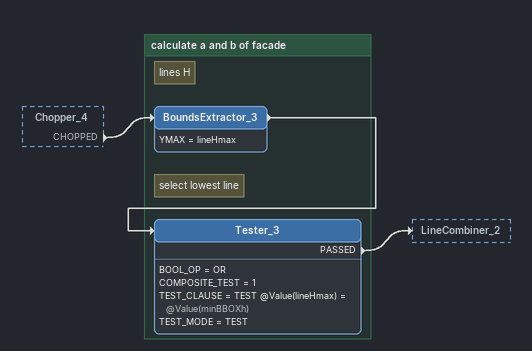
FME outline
Chopper_4 [outside]
    CHOPPED -> BoundsExtractor_3

Bookmark: calculate a and b of facade
Note: lines H
BoundsExtractor_3
    YMAX = lineHmax
    -> Tester_3
Note: select lowest line
Tester_3
    BOOL_OP = OR
    COMPOSITE_TEST = 1
    TEST_CLAUSE = TEST @Value(lineHmax) = @Value(minBBOXh)
    TEST_MODE = TEST
    PASSED -> LineCombiner_2
